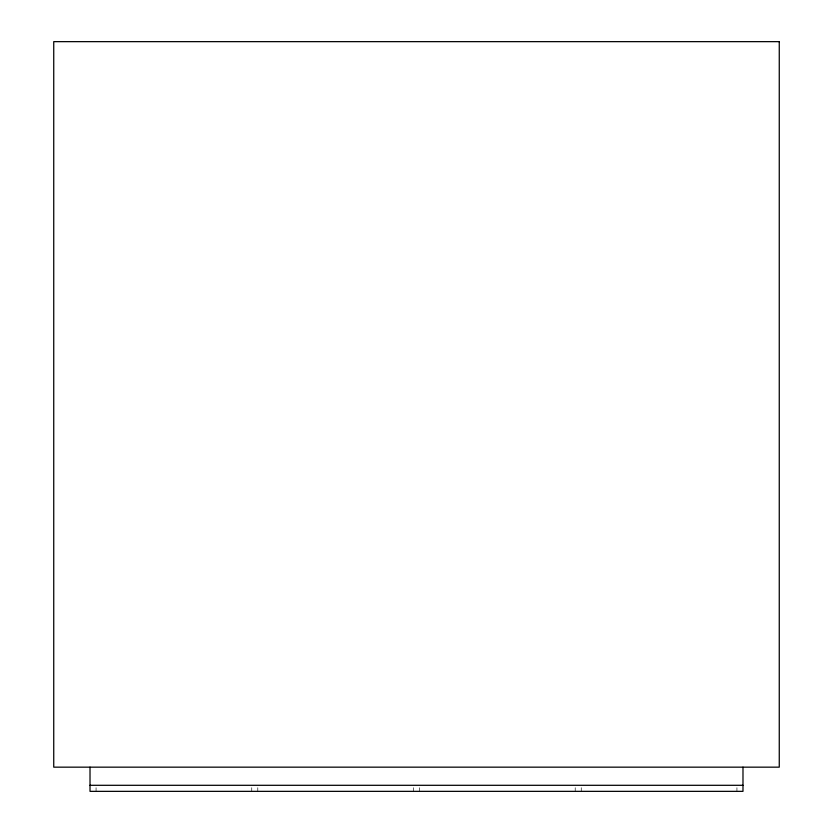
<?xml version="1.0" encoding="UTF-8"?>
<svg xmlns="http://www.w3.org/2000/svg" width="833" height="833" viewBox="0 0 833 833"><rect width="100%" height="100%" fill="white"/><g stroke="black" fill="none" stroke-linecap="round" stroke-linejoin="round"><path stroke-width="0.62" stroke-dasharray="4.17 3.12" d="M736.934 787.726L736.934 791.35M581.257 787.726L581.257 791.35M575.207 787.726L575.207 791.35M419.52 787.726L419.52 791.35M413.48 787.726L413.48 791.35M257.793 787.726L257.793 791.35M251.743 787.726L251.743 791.35M96.066 787.726L96.066 791.35"/><path stroke-width="1.25" d="M90.016 785.3L742.984 785.3M742.984 767.162L742.984 791.35L90.016 791.35L90.016 767.162M779.261 41.65L53.739 41.65L53.739 767.162L779.261 767.162L779.261 41.65"/></g></svg>
